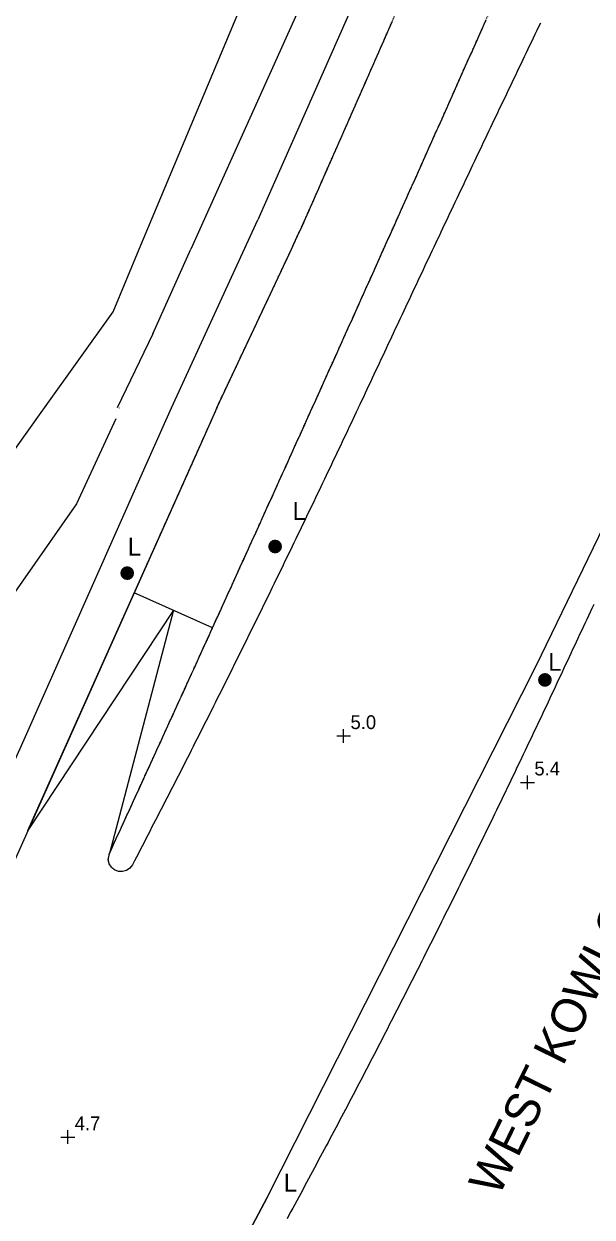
# Model space of a CAD drawing. Header units: millimetres. Extents: x 833924389 to 835767163, y 817400000 to 818811854.
# Drawn here: x 834521114 to 834562358, y 818541320 to 818627840 of the extents above; entities that cross this region are included whole.
import ezdxf

# ---------------------------------------------------------------- set-up
doc = ezdxf.new("R2010")
doc.units = ezdxf.units.MM
doc.header["$LTSCALE"] = 10
doc.header["$MEASUREMENT"] = 0
doc.linetypes.add('DGN Style 2', pattern=[15.39188, 9.235128, -6.156752])
doc.layers.add('01_Base_Plan', color=5, linetype='Continuous', lineweight=5)
doc.styles.add('11nw24c$0$Style-ENGINEERING', font='ENGINEERING.shx')
doc.styles.add('11nw24c$0$Style-WORKING', font='WORKING.shx')

# ---------------------------------------------------------------- blocks, each defined once
blk = doc.blocks.new('11nw24c$0$SPOTHT')
at = {"layer": '01_Base_Plan', "linetype": 'Continuous'}
for p, q in [((-0.5, 0), (0.5, 0)), ((0, -0.5), (0, 0.5))]:
    blk.add_line(p, q, dxfattribs=at)
blk = doc.blocks.new('11nw24c$0$UTILP')
at = {"layer": '01_Base_Plan', "linetype": 'Continuous', "lineweight": 13}
h = blk.add_hatch(color=256, dxfattribs=at)
edge = h.paths.add_edge_path()
edge.add_arc((0, 0), 0.5, 0, 360)

msp = doc.modelspace()

# ---------------------------------------------------------------- linework, layer by layer
at = {"layer": '01_Base_Plan', "linetype": 'Continuous'}
for p, q in [((834528055, 818599979), (834528064, 818600000)), ((834534809, 818584048), (834529117, 818586597)), ((834531963, 818585323), (834521387, 818569334)), ((834531963, 818585323), (834527321, 818567679))]:
    msp.add_line(p, q, dxfattribs=at)
at = {"layer": '01_Base_Plan', "linetype": 'Continuous', "flags": 128}
for points in [[(834586139, 818759182), (834585891, 818758403), (834583750, 818751795), (834581578, 818745198), (834579374, 818738611), (834577129, 818732037), (834575771, 818725230), (834574537, 818718389), (834573003, 818711615), (834571328, 818704874), (834569515, 818698169), (834567564, 818691502), (834548928, 818646350), (834533241, 818611500)], [(834529490, 818611500), (834566038, 818698620), (834566252, 818742109), (834578148, 818742145)], [(834583601, 818726483), (834583599, 818726309), (834583585, 818726010), (834583560, 818725711), (834583524, 818725413), (834583429, 818724869), (834576935, 818705750), (834566162, 818677024), (834538092, 818613631)], [(834558599, 818627892), (834558469, 818627622), (834558339, 818627351), (834558210, 818627081), (834558210, 818627081), (834558080, 818626810), (834557950, 818626539), (834557821, 818626269), (834557691, 818625998), (834557561, 818625728), (834557432, 818625457), (834557302, 818625187), (834557173, 818624916), (834557043, 818624645), (834556914, 818624375), (834556784, 818624104), (834556655, 818623833), (834556526, 818623563), (834556396, 818623292), (834556267, 818623021), (834556138, 818622751), (834556009, 818622480), (834555879, 818622209), (834555750, 818621939), (834555621, 818621668), (834555492, 818621397), (834555363, 818621126), (834555234, 818620855), (834555104, 818620585), (834554975, 818620314), (834554846, 818620043), (834554717, 818619772), (834554588, 818619501), (834554459, 818619230), (834554331, 818618959), (834554202, 818618688), (834554073, 818618418), (834553944, 818618147), (834553815, 818617876), (834553686, 818617605), (834553558, 818617334), (834553429, 818617063), (834553300, 818616792), (834553172, 818616521), (834553043, 818616250), (834552914, 818615979), (834552786, 818615708), (834552657, 818615437), (834552529, 818615166), (834552400, 818614894), (834552272, 818614623), (834552143, 818614352), (834552015, 818614081), (834551887, 818613810), (834551758, 818613539), (834551630, 818613268), (834551502, 818612996), (834551373, 818612725), (834551245, 818612454), (834551117, 818612183), (834550989, 818611912), (834550860, 818611640), (834550794, 818611500)], [(834531841, 818600000), (834538092, 818613631)], [(834522618, 818600000), (834527586, 818606962), (834529490, 818611500)], [(834530480, 818605366), (834533241, 818611500)], [(834550794, 818611500), (834550732, 818611369), (834550604, 818611098), (834550476, 818610827), (834550348, 818610555), (834550220, 818610284), (834550092, 818610013), (834549964, 818609741), (834549836, 818609470), (834549708, 818609199), (834549580, 818608927), (834549452, 818608656), (834549325, 818608384), (834549197, 818608113), (834549069, 818607842), (834548941, 818607570), (834548813, 818607299), (834548686, 818607027), (834548558, 818606756), (834548430, 818606484), (834548303, 818606213), (834548175, 818605941), (834548048, 818605670), (834547920, 818605398), (834547793, 818605127), (834547665, 818604855), (834547538, 818604584), (834547410, 818604312), (834547283, 818604040), (834547156, 818603769), (834547028, 818603497), (834546901, 818603225), (834546774, 818602954), (834546646, 818602682), (834546519, 818602411), (834546391, 818602139), (834546264, 818601867), (834546136, 818601596), (834546009, 818601324), (834545881, 818601053), (834545753, 818600782), (834545625, 818600510), (834545497, 818600239), (834545385, 818600000)], [(834530480, 818605366), (834527889, 818600000)], [(834500000, 818568427), (834519709, 818595914), (834521118, 818597898), (834522618, 818600000)], [(834500000, 818568427), (834519709, 818595914), (834521118, 818597898), (834522618, 818600000)], [(834500000, 818530671), (834502515, 818535400), (834505799, 818541893), (834520941, 818575506), (834529636, 818595059), (834531841, 818600000)], [(834535117, 818600000), (834534046, 818597604), (834509278, 818542294), (834507262, 818538137), (834505173, 818534016), (834503012, 818529932), (834500000, 818524510)], [(834500000, 818469788), (834538770, 818542740), (834550000, 818564906), (834558299, 818581288), (834567375, 818600000)], [(834518446, 818570014), (834520941, 818575506), (834529636, 818595059), (834531841, 818600000)], [(834535156, 818578915), (834535021, 818578647), (834534887, 818578379), (834534752, 818578111), (834534617, 818577842), (834534482, 818577575), (834534347, 818577307), (834534212, 818577039), (834534077, 818576771), (834533941, 818576503), (834533806, 818576236), (834533671, 818575968), (834533535, 818575700), (834533399, 818575433), (834533264, 818575165), (834533128, 818574898), (834532992, 818574630), (834532856, 818574363), (834532719, 818574096), (834532583, 818573828), (834532447, 818573561), (834532310, 818573294), (834532174, 818573027), (834532037, 818572760), (834531900, 818572493), (834531764, 818572226), (834531627, 818571959), (834531490, 818571692), (834531353, 818571425), (834531215, 818571158), (834531078, 818570892), (834530941, 818570625), (834530803, 818570358), (834530666, 818570092), (834530528, 818569825), (834530390, 818569559), (834530252, 818569292), (834530114, 818569026), (834529976, 818568760), (834529838, 818568493), (834529700, 818568227), (834529561, 818567961), (834529423, 818567695), (834529284, 818567429), (834529146, 818567163), (834528991, 818566867), (834528811, 818566629), (834528565, 818566460), (834528278, 818566378), (834527979, 818566391), (834527701, 818566498), (834527470, 818566688), (834527312, 818566942), (834527243, 818567232), (834527321, 818567679), (834527446, 818567952), (834527571, 818568224), (834527696, 818568497), (834527822, 818568770), (834527947, 818569042), (834528072, 818569315), (834528197, 818569588), (834528322, 818569860), (834528447, 818570133), (834528573, 818570406), (834528698, 818570678), (834528823, 818570951), (834528948, 818571224), (834529073, 818571496), (834529198, 818571769), (834529323, 818572042), (834529448, 818572315), (834529573, 818572587), (834529698, 818572860), (834529823, 818573133), (834529948, 818573405), (834530073, 818573678), (834530198, 818573951), (834530322, 818574224), (834530447, 818574496), (834530572, 818574769), (834530697, 818575042), (834530822, 818575315), (834530947, 818575588), (834531072, 818575860), (834531196, 818576133), (834531321, 818576406), (834531446, 818576679), (834531571, 818576952), (834531695, 818577225), (834531820, 818577497), (834531945, 818577770), (834532070, 818578043), (834532194, 818578316), (834532319, 818578589), (834532443, 818578862), (834532568, 818579135), (834532693, 818579408), (834532817, 818579680), (834532942, 818579953), (834533067, 818580226), (834533191, 818580499), (834533316, 818580772), (834533440, 818581045), (834533565, 818581318), (834533689, 818581591), (834533814, 818581864), (834533938, 818582137), (834534063, 818582410), (834534187, 818582683), (834534311, 818582956), (834534436, 818583229), (834534560, 818583502), (834534685, 818583775), (834534809, 818584048), (834534933, 818584321), (834535058, 818584594), (834535182, 818584867), (834535306, 818585140), (834535431, 818585413), (834535555, 818585686), (834535679, 818585959), (834535804, 818586232), (834535928, 818586505), (834536052, 818586778), (834536176, 818587051), (834536300, 818587324), (834536425, 818587597), (834536549, 818587870), (834536673, 818588144), (834536797, 818588417), (834536921, 818588690), (834537045, 818588963), (834537169, 818589236), (834537293, 818589509), (834537417, 818589782), (834537542, 818590055), (834537666, 818590329), (834537790, 818590602), (834537914, 818590875), (834538038, 818591148), (834538162, 818591421), (834538285, 818591694), (834538409, 818591968), (834538533, 818592241), (834538657, 818592514), (834538781, 818592787), (834538905, 818593061), (834539029, 818593334), (834539153, 818593607), (834539277, 818593880), (834539400, 818594154), (834539524, 818594427), (834539648, 818594700), (834539772, 818594973), (834539896, 818595247), (834540019, 818595520), (834540143, 818595793), (834540267, 818596067), (834540391, 818596340), (834540514, 818596613), (834540638, 818596886), (834540762, 818597160), (834540885, 818597433), (834541009, 818597706), (834541132, 818597980), (834541256, 818598253), (834541380, 818598527), (834541503, 818598800), (834541627, 818599073), (834541750, 818599347), (834541874, 818599620), (834541997, 818599893), (834542046, 818600000)], [(834528055, 818599979), (834528064, 818600000)], [(834545385, 818600000), (834545369, 818599967), (834545241, 818599696), (834545113, 818599425), (834544985, 818599154), (834544857, 818598882), (834544728, 818598611), (834544600, 818598340), (834544472, 818598069), (834544343, 818597798), (834544214, 818597527), (834544086, 818597256), (834543957, 818596985), (834543828, 818596714), (834543699, 818596443), (834543571, 818596172), (834543442, 818595901), (834543313, 818595630), (834543183, 818595360), (834543054, 818595089), (834542925, 818594818), (834542796, 818594547), (834542666, 818594277), (834542537, 818594006), (834542408, 818593735), (834542278, 818593465), (834542148, 818593194), (834542019, 818592924), (834541889, 818592653), (834541759, 818592383), (834541629, 818592112), (834541499, 818591842), (834541369, 818591572), (834541239, 818591301), (834541109, 818591031), (834540979, 818590761), (834540849, 818590491), (834540718, 818590220), (834540588, 818589950), (834540457, 818589680), (834540327, 818589410), (834540196, 818589140), (834540065, 818588870), (834539934, 818588600), (834539803, 818588330), (834539672, 818588060), (834539541, 818587791), (834539409, 818587521), (834539278, 818587251), (834539146, 818586982), (834539015, 818586712), (834538883, 818586443), (834538751, 818586173), (834538619, 818585904), (834538487, 818585634), (834538355, 818585365), (834538223, 818585096), (834538091, 818584826), (834537958, 818584557), (834537826, 818584288), (834537693, 818584019), (834537560, 818583750), (834537428, 818583481), (834537295, 818583212), (834537162, 818582943), (834537029, 818582674), (834536896, 818582405), (834536762, 818582136), (834536629, 818581868), (834536496, 818581599), (834536362, 818581330), (834536228, 818581062), (834536095, 818580793), (834535961, 818580525), (834535827, 818580256), (834535693, 818579988), (834535559, 818579720), (834535424, 818579451), (834535290, 818579183), (834535156, 818578915)], [(834545385, 818600000), (834545369, 818599967), (834545241, 818599696), (834545113, 818599425), (834544985, 818599154), (834544857, 818598883), (834544728, 818598611), (834544600, 818598340), (834544472, 818598069), (834544343, 818597798), (834544215, 818597527), (834544086, 818597256), (834543957, 818596985), (834543828, 818596714), (834543700, 818596443), (834543571, 818596172), (834543442, 818595901), (834543313, 818595630), (834543184, 818595360), (834543054, 818595089), (834542925, 818594818), (834542796, 818594547), (834542666, 818594277), (834542537, 818594006), (834542408, 818593736), (834542278, 818593465), (834542148, 818593194), (834542019, 818592924), (834541889, 818592653), (834541759, 818592383), (834541629, 818592112), (834541499, 818591842), (834541369, 818591572), (834541239, 818591301), (834541109, 818591031), (834540979, 818590761), (834540849, 818590490), (834540718, 818590220), (834540588, 818589950), (834540457, 818589680), (834540327, 818589410), (834540196, 818589140), (834540065, 818588870), (834539934, 818588600), (834539803, 818588330), (834539672, 818588060), (834539541, 818587791), (834539409, 818587521), (834539278, 818587251), (834539146, 818586982), (834539015, 818586712), (834538883, 818586443), (834538751, 818586173), (834538619, 818585904), (834538487, 818585634), (834538355, 818585365), (834538223, 818585096), (834538091, 818584826), (834537958, 818584557), (834537826, 818584288), (834537693, 818584019), (834537561, 818583750), (834537428, 818583481), (834537295, 818583212), (834537162, 818582943), (834537029, 818582674), (834536896, 818582405), (834536762, 818582136), (834536629, 818581868), (834536496, 818581599), (834536362, 818581330), (834536228, 818581062), (834536095, 818580793), (834535961, 818580525), (834535827, 818580256)], [(834550000, 818564906), (834558299, 818581288), (834567375, 818600000)], [(834527785, 818599208), (834524927, 818593047), (834500000, 818557397)], [(834527785, 818599207), (834524927, 818593047), (834500000, 818557397)], [(834529117, 818586597), (834521387, 818569334)], [(834562470, 818585730), (834562343, 818585458), (834562215, 818585187), (834562088, 818584915), (834561960, 818584644), (834561833, 818584372), (834561706, 818584101), (834561578, 818583829), (834561451, 818583557), (834561323, 818583286), (834561196, 818583014), (834561069, 818582742), (834560942, 818582471), (834560814, 818582199), (834560687, 818581927), (834560560, 818581656), (834560433, 818581384), (834560306, 818581112), (834560179, 818580840), (834560052, 818580569), (834559925, 818580297), (834559798, 818580025), (834559670, 818579753), (834559543, 818579482), (834559416, 818579210), (834559288, 818578939), (834559160, 818578667), (834559033, 818578396), (834558905, 818578124), (834558777, 818577853), (834558649, 818577582), (834558520, 818577311), (834558392, 818577039), (834558264, 818576768), (834558135, 818576497), (834558006, 818576226), (834557878, 818575955), (834557749, 818575684), (834557620, 818575413), (834557491, 818575143), (834557362, 818574872), (834557232, 818574601), (834557103, 818574331), (834556973, 818574060), (834556844, 818573789), (834556714, 818573519), (834556584, 818573248), (834556454, 818572978), (834556454, 818572978), (834556324, 818572708), (834556194, 818572437), (834556063, 818572167), (834555933, 818571897), (834555803, 818571627), (834555672, 818571357), (834555541, 818571087), (834555410, 818570817), (834555279, 818570547)], [(834562470, 818585730), (834562343, 818585459), (834562215, 818585187), (834562088, 818584915), (834561960, 818584644), (834561833, 818584372), (834561706, 818584101), (834561578, 818583829), (834561451, 818583557), (834561324, 818583286), (834561196, 818583014), (834561069, 818582742), (834560942, 818582471), (834560815, 818582199), (834560687, 818581927), (834560560, 818581656), (834560433, 818581384), (834560306, 818581112), (834560179, 818580840), (834560052, 818580569), (834559925, 818580297), (834559798, 818580025), (834559670, 818579753), (834559543, 818579482), (834559416, 818579210), (834559288, 818578939), (834559160, 818578667), (834559033, 818578396), (834558905, 818578124), (834558777, 818577853), (834558649, 818577582), (834558520, 818577311), (834558392, 818577039), (834558264, 818576768), (834558135, 818576497), (834558007, 818576226), (834557878, 818575955), (834557749, 818575684), (834557620, 818575413), (834557491, 818575143), (834557362, 818574872), (834557232, 818574601), (834557103, 818574330), (834556973, 818574060), (834556844, 818573789), (834556714, 818573519), (834556584, 818573249), (834556454, 818572978), (834556324, 818572708), (834556194, 818572438), (834556064, 818572167), (834555933, 818571897)], [(834527701, 818566498), (834527470, 818566688), (834527312, 818566942), (834527243, 818567232), (834527321, 818567679), (834527446, 818567952), (834527571, 818568224), (834527696, 818568497), (834527822, 818568770), (834527947, 818569042), (834528072, 818569315), (834528197, 818569588), (834528322, 818569860), (834528447, 818570133), (834528572, 818570406), (834528698, 818570678), (834528823, 818570951), (834528948, 818571224), (834529073, 818571496), (834529198, 818571769), (834529323, 818572042), (834529448, 818572314), (834529573, 818572587), (834529698, 818572860), (834529823, 818573133), (834529948, 818573405), (834530073, 818573678), (834530197, 818573951), (834530322, 818574224), (834530447, 818574496), (834530572, 818574769), (834530697, 818575042), (834530822, 818575315), (834530947, 818575588), (834531071, 818575860), (834531196, 818576133), (834531321, 818576406), (834531446, 818576679), (834531571, 818576952), (834531695, 818577225), (834531820, 818577497), (834531945, 818577770), (834532069, 818578043), (834532194, 818578316), (834532319, 818578589), (834532443, 818578862), (834532568, 818579135), (834532693, 818579407), (834532817, 818579680), (834532942, 818579953), (834533066, 818580226), (834533191, 818580499), (834533316, 818580772), (834533440, 818581045), (834533565, 818581318), (834533689, 818581591), (834533814, 818581864), (834533938, 818582137), (834534063, 818582410), (834534187, 818582683), (834534311, 818582956), (834534436, 818583229), (834534560, 818583502), (834534685, 818583775), (834534809, 818584048), (834534809, 818584048)], [(834535827, 818580256), (834535693, 818579988), (834535559, 818579720), (834535424, 818579451), (834535290, 818579183), (834535156, 818578915)], [(834535156, 818578915), (834535021, 818578647), (834534886, 818578379), (834534752, 818578111), (834534617, 818577843), (834534482, 818577575), (834534347, 818577307), (834534212, 818577039), (834534077, 818576771), (834533941, 818576503), (834533806, 818576236), (834533671, 818575968), (834533535, 818575700), (834533399, 818575433), (834533263, 818575165), (834533128, 818574898), (834532992, 818574630), (834532856, 818574363), (834532719, 818574096), (834532583, 818573828), (834532447, 818573561), (834532310, 818573294), (834532174, 818573027), (834532037, 818572760), (834531900, 818572493), (834531764, 818572226), (834531627, 818571959), (834531490, 818571692), (834531353, 818571425), (834531215, 818571158), (834531078, 818570892), (834530941, 818570625), (834530803, 818570358), (834530665, 818570092), (834530528, 818569825), (834530390, 818569559), (834530252, 818569292), (834530114, 818569026), (834529976, 818568760), (834529838, 818568493), (834529700, 818568227), (834529561, 818567961), (834529423, 818567695), (834529284, 818567429), (834529146, 818567163), (834528991, 818566867), (834528811, 818566629), (834528565, 818566460), (834528278, 818566378), (834527979, 818566391), (834527701, 818566498)], [(834555933, 818571897), (834555803, 818571627), (834555672, 818571357), (834555541, 818571087), (834555410, 818570817), (834555279, 818570547), (834555148, 818570277), (834555017, 818570007), (834554886, 818569738), (834554755, 818569468), (834554623, 818569198), (834554491, 818568929), (834554360, 818568659), (834554228, 818568390), (834554096, 818568120), (834553964, 818567851), (834553832, 818567581), (834553700, 818567312), (834553567, 818567043), (834553435, 818566774), (834553302, 818566505), (834553169, 818566236), (834553037, 818565967), (834552904, 818565698), (834552771, 818565429), (834552637, 818565160), (834552504, 818564891), (834552371, 818564623), (834552237, 818564354), (834552104, 818564085), (834551970, 818563817), (834551836, 818563548), (834551702, 818563280), (834551568, 818563011), (834551434, 818562743), (834551300, 818562475), (834551166, 818562206), (834551031, 818561938), (834550897, 818561670), (834550762, 818561402), (834550627, 818561134), (834550493, 818560866), (834550358, 818560598), (834550222, 818560330), (834550087, 818560062), (834550000, 818559890), (834549952, 818559795), (834549817, 818559527), (834549681, 818559259), (834549545, 818558992), (834549410, 818558724), (834549274, 818558457), (834549138, 818558189), (834549002, 818557922), (834548866, 818557655), (834548729, 818557387), (834548593, 818557120), (834548456, 818556853), (834548320, 818556586), (834548183, 818556319), (834548046, 818556052), (834547909, 818555785), (834547772, 818555518), (834547635, 818555251), (834547498, 818554984), (834547361, 818554718), (834547223, 818554451), (834547086, 818554184), (834546948, 818553918), (834546810, 818553651), (834546672, 818553385), (834546534, 818553119), (834546396, 818552852), (834546258, 818552586), (834546120, 818552320), (834545981, 818552054), (834545843, 818551788), (834545704, 818551522), (834545565, 818551256), (834545426, 818550990), (834545287, 818550724), (834545148, 818550458), (834545009, 818550192), (834544870, 818549927), (834544730, 818549661), (834544591, 818549395), (834544451, 818549130), (834544311, 818548864), (834544172, 818548599), (834544032, 818548334), (834543892, 818548068), (834543751, 818547803), (834543611, 818547538), (834543471, 818547273), (834543330, 818547008), (834543190, 818546743), (834543049, 818546478), (834542908, 818546213), (834542767, 818545948), (834542626, 818545683), (834542485, 818545418), (834542344, 818545154), (834542203, 818544889), (834542061, 818544625), (834541920, 818544360), (834541778, 818544096), (834541636, 818543831), (834541494, 818543567), (834541352, 818543303), (834541210, 818543038), (834541068, 818542774), (834540926, 818542510), (834540783, 818542246), (834540641, 818541982), (834540498, 818541718), (834540355, 818541454), (834540213, 818541190)], [(834555279, 818570547), (834555148, 818570277), (834555017, 818570007), (834554886, 818569738), (834554755, 818569468), (834554623, 818569198), (834554491, 818568929), (834554360, 818568659), (834554228, 818568390), (834554096, 818568120), (834553964, 818567851), (834553832, 818567581), (834553699, 818567312), (834553567, 818567043), (834553435, 818566774), (834553302, 818566505), (834553169, 818566236), (834553037, 818565967), (834552904, 818565698), (834552771, 818565429), (834552637, 818565160), (834552504, 818564891), (834552371, 818564622), (834552237, 818564354), (834552104, 818564085), (834551970, 818563817), (834551836, 818563548), (834551702, 818563280), (834551568, 818563011), (834551434, 818562743), (834551300, 818562475), (834551166, 818562206), (834551031, 818561938), (834550897, 818561670), (834550762, 818561402), (834550627, 818561134), (834550493, 818560866), (834550358, 818560598), (834550222, 818560330), (834550087, 818560062), (834550000, 818559890)], [(834538770, 818542740), (834550000, 818564906)], [(834550000, 818559890), (834549952, 818559795), (834549817, 818559527), (834549681, 818559259), (834549545, 818558992), (834549410, 818558724), (834549274, 818558457), (834549138, 818558189), (834549002, 818557922), (834548866, 818557654), (834548729, 818557387), (834548593, 818557120), (834548456, 818556853), (834548320, 818556586), (834548183, 818556319), (834548046, 818556052), (834547909, 818555785), (834547772, 818555518), (834547635, 818555251), (834547498, 818554984), (834547361, 818554718), (834547223, 818554451), (834547086, 818554184), (834546948, 818553918), (834546810, 818553651), (834546672, 818553385), (834546534, 818553119), (834546396, 818552852), (834546258, 818552586), (834546119, 818552320), (834545981, 818552054), (834545842, 818551788), (834545704, 818551522), (834545565, 818551256), (834545426, 818550990), (834545287, 818550724), (834545148, 818550458), (834545009, 818550192), (834544870, 818549927), (834544730, 818549661), (834544591, 818549395), (834544451, 818549130), (834544311, 818548864), (834544172, 818548599), (834544032, 818548334), (834543892, 818548068), (834543751, 818547803), (834543611, 818547538), (834543471, 818547273), (834543330, 818547008), (834543190, 818546743), (834543049, 818546478), (834542908, 818546213), (834542767, 818545948), (834542626, 818545683), (834542485, 818545418), (834542344, 818545154), (834542203, 818544889), (834542061, 818544624), (834541920, 818544360), (834541778, 818544096), (834541636, 818543831), (834541494, 818543567), (834541352, 818543303), (834541210, 818543038), (834541068, 818542774), (834540926, 818542510), (834540783, 818542246), (834540641, 818541982), (834540498, 818541718), (834540355, 818541454), (834540213, 818541190)], [(834538770, 818542740), (834500000, 818469788)]]:
    msp.add_lwpolyline(points, dxfattribs=at)
at = {"layer": '01_Base_Plan', "linetype": 'DGN Style 2', "flags": 128}
for points in [[(834535117, 818600000), (834540541, 818611500), (834541034, 818612598), (834541181, 818612897), (834541303, 818613171), (834541424, 818613446), (834541546, 818613720), (834541668, 818613994), (834541789, 818614268), (834541911, 818614543), (834542032, 818614817), (834542154, 818615091), (834542275, 818615365), (834542397, 818615640), (834542518, 818615914), (834542639, 818616188), (834542761, 818616463), (834542882, 818616737), (834543004, 818617012), (834543125, 818617286), (834543246, 818617560), (834543367, 818617835), (834543489, 818618109), (834543610, 818618383), (834543731, 818618658), (834543852, 818618932), (834543974, 818619207), (834544095, 818619481), (834544216, 818619756), (834544337, 818620030), (834544458, 818620305), (834544579, 818620579), (834544700, 818620854), (834544821, 818621128), (834544942, 818621403), (834545063, 818621677), (834545184, 818621952), (834545305, 818622226), (834545426, 818622501), (834545547, 818622775), (834545668, 818623050), (834545789, 818623325), (834545909, 818623599), (834546030, 818623874), (834546151, 818624148), (834546272, 818624423), (834546392, 818624698), (834546513, 818624972), (834546634, 818625247), (834546755, 818625522), (834546875, 818625796), (834546996, 818626071), (834547116, 818626346), (834547237, 818626620), (834547358, 818626895), (834547478, 818627170), (834547599, 818627444), (834547719, 818627719), (834547840, 818627994), (834547960, 818628269), (834548081, 818628543), (834548201, 818628818), (834548321, 818629093), (834548442, 818629368), (834548562, 818629643), (834548682, 818629917), (834548803, 818630192), (834548923, 818630467), (834549043, 818630742), (834549164, 818631017), (834549284, 818631292), (834549404, 818631566), (834549524, 818631841), (834549644, 818632116), (834549764, 818632391), (834549885, 818632666), (834550005, 818632941), (834550125, 818633216), (834550245, 818633491), (834550365, 818633766), (834550485, 818634041), (834550605, 818634316), (834550725, 818634591), (834550845, 818634866), (834550965, 818635141), (834551084, 818635416), (834551204, 818635691), (834551324, 818635966), (834551444, 818636241), (834551564, 818636516), (834551684, 818636791), (834551803, 818637066), (834551923, 818637341), (834552043, 818637616), (834552163, 818637891), (834552282, 818638166), (834552402, 818638441), (834552522, 818638716), (834552641, 818638991), (834552761, 818639266), (834552880, 818639542), (834553000, 818639817), (834553119, 818640092), (834553239, 818640367), (834553358, 818640642), (834553478, 818640917), (834553597, 818641193), (834553717, 818641468), (834553836, 818641743), (834553956, 818642018), (834554075, 818642294), (834554194, 818642569), (834554314, 818642844), (834554433, 818643119), (834554552, 818643395), (834554671, 818643670), (834554791, 818643945), (834554910, 818644220), (834555029, 818644496), (834555148, 818644771), (834555267, 818645046), (834555386, 818645322), (834555506, 818645597), (834555625, 818645872), (834555744, 818646148), (834555863, 818646423), (834555982, 818646699), (834556101, 818646974), (834556220, 818647249), (834556339, 818647525), (834556458, 818647800), (834556576, 818648076), (834556695, 818648351), (834556814, 818648627), (834556933, 818648902), (834557052, 818649177), (834557171, 818649453), (834557289, 818649728), (834557408, 818650004), (834557527, 818650279), (834557646, 818650555), (834557764, 818650830), (834557883, 818651106), (834558002, 818651382), (834558120, 818651657), (834558239, 818651933), (834558357, 818652208), (834558476, 818652484), (834558594, 818652759), (834558713, 818653035), (834558831, 818653311), (834558950, 818653586), (834559068, 818653862), (834559187, 818654137), (834559305, 818654413), (834559424, 818654689), (834559542, 818654964), (834559660, 818655240), (834559779, 818655516), (834559897, 818655791), (834560015, 818656067), (834560133, 818656343), (834560252, 818656619), (834560370, 818656894), (834560488, 818657170), (834560606, 818657446), (834560724, 818657722), (834560843, 818657997), (834560961, 818658273), (834561079, 818658549), (834561197, 818658825), (834561315, 818659101), (834561433, 818659376), (834561551, 818659652), (834561669, 818659928), (834561787, 818660204), (834561905, 818660480), (834562023, 818660756), (834562140, 818661031), (834562258, 818661307), (834562376, 818661583), (834562494, 818661859), (834562612, 818662135), (834562730, 818662411), (834562847, 818662687), (834562965, 818662963), (834563083, 818663239), (834563200, 818663515), (834563318, 818663791), (834563436, 818664067), (834563553, 818664343), (834563671, 818664619), (834563789, 818664895), (834563906, 818665171), (834564024, 818665447), (834564141, 818665723), (834564259, 818665999), (834564376, 818666275), (834564494, 818666551), (834564611, 818666827), (834564728, 818667103), (834564846, 818667379), (834564963, 818667655), (834565080, 818667931), (834565198, 818668207), (834565315, 818668483), (834565432, 818668759), (834565550, 818669036), (834565667, 818669312), (834565784, 818669588), (834565901, 818669864), (834566018, 818670140), (834566136, 818670416), (834566253, 818670693), (834566370, 818670969), (834566487, 818671245), (834566604, 818671521), (834566721, 818671797), (834566838, 818672074), (834566955, 818672350), (834567072, 818672626), (834567189, 818672902), (834567306, 818673179), (834567423, 818673455), (834567540, 818673731), (834567657, 818674008), (834567773, 818674284), (834567890, 818674560), (834568007, 818674837), (834568124, 818675113), (834568241, 818675389), (834568357, 818675666), (834568474, 818675942), (834568590, 818676218), (834568707, 818676495), (834568823, 818676772), (834568939, 818677048), (834569055, 818677325), (834569170, 818677602), (834569286, 818677879), (834569401, 818678156), (834569516, 818678433), (834569631, 818678710), (834569746, 818678987), (834569860, 818679264), (834569975, 818679542), (834570089, 818679819), (834570203, 818680097), (834570317, 818680374), (834570431, 818680652), (834570544, 818680929), (834570658, 818681207), (834570771, 818681485), (834570884, 818681763), (834570997, 818682041), (834571109, 818682319), (834571222, 818682597), (834571334, 818682875), (834571447, 818683153), (834571559, 818683432), (834571670, 818683710), (834571782, 818683988), (834571894, 818684267), (834572005, 818684545), (834572116, 818684824), (834572227, 818685103), (834572338, 818685382), (834572449, 818685660), (834572559, 818685939), (834572669, 818686218), (834572779, 818686497), (834572889, 818686777), (834572999, 818687056), (834573109, 818687335), (834573218, 818687614), (834573327, 818687894), (834573437, 818688173), (834573546, 818688453), (834573654, 818688732), (834573763, 818689012), (834573871, 818689292), (834573980, 818689571), (834574088, 818689851), (834574195, 818690131), (834574303, 818690411), (834574411, 818690691), (834574518, 818690971), (834574625, 818691252), (834574732, 818691532), (834574839, 818691812), (834574946, 818692093), (834575052, 818692373), (834575159, 818692654), (834575265, 818692934), (834575371, 818693215), (834575477, 818693496), (834575582, 818693776), (834575688, 818694057), (834575793, 818694338), (834575898, 818694619), (834576003, 818694900), (834576003, 818694900), (834576108, 818695181), (834576213, 818695462), (834576317, 818695744), (834576421, 818696025), (834576525, 818696306), (834576629, 818696588), (834576733, 818696869), (834576837, 818697151), (834576940, 818697432), (834577043, 818697714), (834577146, 818697996), (834577249, 818698278), (834577352, 818698559), (834577454, 818698841), (834577557, 818699123), (834577659, 818699405), (834577761, 818699688), (834577863, 818699970), (834577964, 818700252), (834578066, 818700534), (834578167, 818700817), (834578268, 818701099), (834578369, 818701382), (834578470, 818701664), (834578571, 818701947), (834578671, 818702230), (834578771, 818702512), (834578872, 818702795), (834578971, 818703078), (834579071, 818703361), (834579171, 818703644), (834579270, 818703927), (834579369, 818704210), (834579468, 818704493), (834579567, 818704776), (834579666, 818705060), (834579765, 818705343), (834579863, 818705627), (834579961, 818705910), (834580059, 818706194), (834580157, 818706477), (834580255, 818706761), (834580352, 818707045), (834580449, 818707328), (834580631, 818707861)], [(834547225, 818611500), (834547295, 818611656), (834547418, 818611929), (834547540, 818612203), (834547663, 818612477), (834547786, 818612750), (834547909, 818613024), (834548032, 818613298), (834548154, 818613571), (834548277, 818613845), (834548400, 818614119), (834548523, 818614393), (834548645, 818614666), (834548768, 818614940), (834548891, 818615214), (834549014, 818615488), (834549136, 818615761), (834549259, 818616035), (834549381, 818616309), (834549504, 818616583), (834549627, 818616857), (834549749, 818617130), (834549872, 818617404), (834549994, 818617678), (834550117, 818617952), (834550239, 818618226), (834550362, 818618500), (834550484, 818618773), (834550607, 818619047), (834550729, 818619321), (834550852, 818619595), (834550974, 818619869), (834551097, 818620143), (834551219, 818620417), (834551342, 818620691), (834551464, 818620965), (834551586, 818621238), (834551709, 818621512), (834551831, 818621786), (834551953, 818622060), (834552076, 818622334), (834552198, 818622608), (834552320, 818622882), (834552442, 818623156), (834552565, 818623430), (834552687, 818623704), (834552809, 818623978), (834552931, 818624252), (834553054, 818624526), (834553176, 818624800), (834553298, 818625074), (834553420, 818625348), (834553542, 818625622), (834553664, 818625896), (834553786, 818626170), (834553909, 818626444), (834554031, 818626718), (834554153, 818626992), (834554275, 818627266), (834554397, 818627540), (834554519, 818627814), (834554641, 818628088), (834554763, 818628362), (834554885, 818628636), (834555007, 818628911), (834555129, 818629185), (834555251, 818629459), (834555372, 818629733), (834555494, 818630007), (834555616, 818630281), (834555738, 818630555), (834555860, 818630829), (834555982, 818631104), (834556104, 818631378), (834556225, 818631652), (834556347, 818631926), (834556469, 818632200), (834556591, 818632474), (834556712, 818632749), (834556834, 818633023), (834556956, 818633297), (834557078, 818633571), (834557199, 818633845), (834557321, 818634120), (834557443, 818634394), (834557564, 818634668), (834557686, 818634942), (834557808, 818635216), (834557929, 818635491), (834558051, 818635765), (834558172, 818636039), (834558294, 818636314), (834558415, 818636588), (834558537, 818636862), (834558658, 818637136), (834558780, 818637411), (834558901, 818637685), (834559023, 818637959), (834559144, 818638234), (834559266, 818638508), (834559387, 818638782), (834559509, 818639057), (834559630, 818639331), (834559751, 818639605), (834559873, 818639880), (834559994, 818640154), (834560115, 818640428), (834560237, 818640703), (834560358, 818640977), (834560479, 818641252), (834560601, 818641526), (834560722, 818641800), (834560843, 818642075), (834560964, 818642349), (834561086, 818642624), (834561207, 818642898), (834561328, 818643172), (834561449, 818643447), (834561570, 818643721), (834561691, 818643996), (834561813, 818644270), (834561934, 818644545), (834562055, 818644819), (834562176, 818645094), (834562297, 818645368), (834562418, 818645643), (834562539, 818645917), (834562660, 818646192), (834562781, 818646466), (834562902, 818646741), (834563023, 818647015), (834563144, 818647290), (834563265, 818647564), (834563386, 818647839), (834563507, 818648113), (834563628, 818648388), (834563749, 818648662), (834563869, 818648937), (834563990, 818649212), (834564111, 818649486), (834564232, 818649761), (834564353, 818650035), (834564474, 818650310), (834564594, 818650585), (834564715, 818650859), (834564836, 818651134), (834564957, 818651408), (834565077, 818651683), (834565198, 818651958), (834565319, 818652232), (834565439, 818652507), (834565560, 818652782), (834565681, 818653056), (834565801, 818653331), (834565922, 818653606), (834566043, 818653880), (834566163, 818654155), (834566284, 818654430), (834566404, 818654705), (834566525, 818654979), (834566645, 818655254), (834566766, 818655529), (834566887, 818655803), (834567007, 818656078), (834567127, 818656353), (834567248, 818656628), (834567368, 818656902), (834567489, 818657177), (834567609, 818657452), (834567730, 818657727), (834567850, 818658002), (834567970, 818658276), (834568091, 818658551), (834568211, 818658826), (834568331, 818659101), (834568452, 818659376), (834568572, 818659650), (834568692, 818659925), (834568813, 818660200), (834568933, 818660475), (834569053, 818660750), (834569173, 818661025), (834569294, 818661299), (834569414, 818661574), (834569534, 818661849), (834569654, 818662124), (834569774, 818662399), (834569894, 818662674), (834570014, 818662949), (834570135, 818663224), (834570255, 818663499), (834570375, 818663773), (834570495, 818664048), (834570615, 818664323), (834570735, 818664598), (834570855, 818664873), (834570975, 818665148), (834571095, 818665423), (834571215, 818665698), (834571335, 818665973), (834571455, 818666248), (834571575, 818666523), (834571695, 818666798), (834571815, 818667073), (834571934, 818667348), (834572054, 818667623), (834572174, 818667898), (834572293, 818668173), (834572413, 818668449), (834572532, 818668724), (834572651, 818668999), (834572769, 818669275), (834572888, 818669551), (834573006, 818669826), (834573125, 818670102), (834573243, 818670378), (834573361, 818670654), (834573478, 818670929), (834573596, 818671205), (834573713, 818671482), (834573831, 818671758), (834573948, 818672034), (834574064, 818672310), (834574181, 818672587), (834574298, 818672863), (834574414, 818673139), (834574530, 818673416), (834574646, 818673693), (834574762, 818673969), (834574878, 818674246), (834574993, 818674523), (834575109, 818674800), (834575224, 818675077), (834575339, 818675354), (834575454, 818675631), (834575569, 818675908), (834575683, 818676186), (834575797, 818676463), (834575912, 818676741), (834576026, 818677018), (834576139, 818677296), (834576253, 818677573), (834576367, 818677851), (834576480, 818678129), (834576593, 818678407), (834576706, 818678684), (834576819, 818678962), (834576931, 818679240), (834577044, 818679519), (834577156, 818679797), (834577268, 818680075), (834577380, 818680353), (834577492, 818680632), (834577604, 818680910), (834577715, 818681189), (834577826, 818681467), (834577937, 818681746), (834578048, 818682025), (834578159, 818682304), (834578270, 818682582), (834578380, 818682861), (834578490, 818683140), (834578600, 818683420), (834578710, 818683699), (834578820, 818683978), (834578930, 818684257), (834579039, 818684537), (834579148, 818684816), (834579257, 818685095), (834579366, 818685375), (834579475, 818685655), (834579583, 818685934), (834579692, 818686214), (834579800, 818686494), (834579908, 818686774), (834580016, 818687054), (834580123, 818687334), (834580231, 818687614), (834580338, 818687894), (834580445, 818688174), (834580552, 818688454), (834580659, 818688735), (834580766, 818689015), (834580872, 818689296), (834580978, 818689576)], [(834542046, 818600000), (834542121, 818600167), (834542244, 818600440), (834542368, 818600714), (834542491, 818600987), (834542615, 818601260), (834542738, 818601534), (834542862, 818601807), (834542985, 818602081), (834543108, 818602354), (834543232, 818602628), (834543355, 818602901), (834543478, 818603175), (834543602, 818603448), (834543725, 818603722), (834543848, 818603995), (834543972, 818604269), (834544095, 818604542), (834544218, 818604816), (834544341, 818605089), (834544465, 818605363), (834544588, 818605636), (834544711, 818605910), (834544834, 818606183), (834544957, 818606457), (834545081, 818606730), (834545204, 818607004), (834545327, 818607277), (834545450, 818607551), (834545573, 818607825), (834545696, 818608098), (834545819, 818608372), (834545942, 818608645), (834546065, 818608919), (834546188, 818609193), (834546311, 818609466), (834546434, 818609740), (834546557, 818610014), (834546680, 818610287), (834546803, 818610561), (834546926, 818610835), (834547049, 818611108), (834547172, 818611382), (834547225, 818611500)], [(834535117, 818600000), (834534046, 818597605), (834521387, 818569334)], [(834527701, 818566498), (834527470, 818566688), (834527312, 818566942), (834527243, 818567232), (834527321, 818567679), (834527446, 818567952), (834527571, 818568224), (834527696, 818568497), (834527822, 818568770), (834527947, 818569042), (834528072, 818569315), (834528197, 818569588), (834528322, 818569860), (834528447, 818570133), (834528572, 818570406), (834528698, 818570678), (834528823, 818570951), (834528948, 818571224), (834529073, 818571496), (834529198, 818571769), (834529323, 818572042), (834529448, 818572314), (834529573, 818572587), (834529698, 818572860), (834529823, 818573133), (834529948, 818573405), (834530073, 818573678), (834530197, 818573951), (834530322, 818574224), (834530447, 818574496), (834530572, 818574769), (834530697, 818575042), (834530822, 818575315), (834530947, 818575588), (834531071, 818575860), (834531196, 818576133), (834531321, 818576406), (834531446, 818576679), (834531571, 818576952), (834531695, 818577225), (834531820, 818577497), (834531945, 818577770), (834532069, 818578043), (834532194, 818578316), (834532319, 818578589), (834532443, 818578862), (834532568, 818579135), (834532693, 818579407), (834532817, 818579680), (834532942, 818579953), (834533066, 818580226), (834533191, 818580499), (834533316, 818580772), (834533440, 818581045), (834533565, 818581318), (834533689, 818581591), (834533814, 818581864), (834533938, 818582137), (834534063, 818582410), (834534187, 818582683), (834534311, 818582956), (834534436, 818583229), (834534560, 818583502), (834534685, 818583775), (834534809, 818584048), (834534933, 818584321), (834535058, 818584594), (834535182, 818584867), (834535306, 818585140), (834535431, 818585413), (834535555, 818585686), (834535679, 818585959), (834535803, 818586232), (834535928, 818586505), (834536052, 818586778), (834536176, 818587051), (834536300, 818587324), (834536424, 818587597), (834536549, 818587870), (834536673, 818588144), (834536797, 818588417), (834536921, 818588690), (834537045, 818588963), (834537169, 818589236), (834537293, 818589509), (834537417, 818589782), (834537541, 818590055), (834537665, 818590329), (834537790, 818590602), (834537914, 818590875), (834538037, 818591148), (834538161, 818591421), (834538285, 818591695), (834538409, 818591968), (834538533, 818592241), (834538657, 818592514), (834538781, 818592787), (834538905, 818593061), (834539029, 818593334), (834539153, 818593607), (834539277, 818593880), (834539400, 818594154), (834539524, 818594427), (834539648, 818594700), (834539772, 818594973), (834539896, 818595247), (834540019, 818595520), (834540143, 818595793), (834540267, 818596066), (834540390, 818596340), (834540514, 818596613), (834540638, 818596886), (834540762, 818597160), (834540885, 818597433), (834541009, 818597706), (834541132, 818597980), (834541256, 818598253), (834541380, 818598526), (834541503, 818598800), (834541627, 818599073), (834541750, 818599347), (834541874, 818599620), (834541997, 818599893), (834542046, 818600000)]]:
    msp.add_lwpolyline(points, dxfattribs=at)
at = {"layer": '01_Base_Plan', "flags": 128}
for points in [[(834535117, 818600000), (834540541, 818611500), (834541034, 818612598), (834541181, 818612897), (834541303, 818613171), (834541424, 818613446), (834541546, 818613720), (834541668, 818613994), (834541789, 818614268), (834541911, 818614543), (834542032, 818614817), (834542154, 818615091), (834542275, 818615365), (834542397, 818615640), (834542518, 818615914), (834542639, 818616188), (834542761, 818616463), (834542882, 818616737), (834543004, 818617012), (834543125, 818617286), (834543246, 818617560), (834543367, 818617835), (834543489, 818618109), (834543610, 818618383), (834543731, 818618658), (834543852, 818618932), (834543974, 818619207), (834544095, 818619481), (834544216, 818619756), (834544337, 818620030), (834544458, 818620305), (834544579, 818620579), (834544700, 818620854), (834544821, 818621128), (834544942, 818621403), (834545063, 818621677), (834545184, 818621952), (834545305, 818622226), (834545426, 818622501), (834545547, 818622775), (834545668, 818623050), (834545789, 818623325), (834545909, 818623599), (834546030, 818623874), (834546151, 818624148), (834546272, 818624423), (834546392, 818624698), (834546513, 818624972), (834546634, 818625247), (834546755, 818625522), (834546875, 818625796), (834546996, 818626071), (834547116, 818626346), (834547237, 818626620), (834547358, 818626895), (834547478, 818627170), (834547599, 818627444), (834547719, 818627719), (834547840, 818627994)], [(834547225, 818611500), (834547295, 818611656), (834547418, 818611929), (834547540, 818612203), (834547663, 818612477), (834547786, 818612750), (834547909, 818613024), (834548032, 818613298), (834548154, 818613571), (834548277, 818613845), (834548400, 818614119), (834548523, 818614393), (834548645, 818614666), (834548768, 818614940), (834548891, 818615214), (834549014, 818615488), (834549136, 818615761), (834549259, 818616035), (834549381, 818616309), (834549504, 818616583), (834549627, 818616857), (834549749, 818617130), (834549872, 818617404), (834549994, 818617678), (834550117, 818617952), (834550239, 818618226), (834550362, 818618500), (834550484, 818618773), (834550607, 818619047), (834550729, 818619321), (834550852, 818619595), (834550974, 818619869), (834551097, 818620143), (834551219, 818620417), (834551342, 818620691), (834551464, 818620965), (834551586, 818621238), (834551709, 818621512), (834551831, 818621786), (834551953, 818622060), (834552076, 818622334), (834552198, 818622608), (834552320, 818622882), (834552442, 818623156), (834552565, 818623430), (834552687, 818623704), (834552809, 818623978), (834552931, 818624252), (834553054, 818624526), (834553176, 818624800), (834553298, 818625074), (834553420, 818625348), (834553542, 818625622), (834553664, 818625896), (834553786, 818626170), (834553909, 818626444), (834554031, 818626718), (834554153, 818626992), (834554275, 818627266), (834554397, 818627540), (834554519, 818627814), (834554641, 818628088)], [(834542046, 818600000), (834542121, 818600167), (834542244, 818600440), (834542368, 818600714), (834542491, 818600987), (834542615, 818601260), (834542738, 818601534), (834542862, 818601807), (834542985, 818602081), (834543108, 818602354), (834543232, 818602628), (834543355, 818602901), (834543478, 818603175), (834543602, 818603448), (834543725, 818603722), (834543848, 818603995), (834543972, 818604269), (834544095, 818604542), (834544218, 818604816), (834544341, 818605089), (834544465, 818605363), (834544588, 818605636), (834544711, 818605910), (834544834, 818606183), (834544957, 818606457), (834545081, 818606730), (834545204, 818607004), (834545327, 818607277), (834545450, 818607551), (834545573, 818607825), (834545696, 818608098), (834545819, 818608372), (834545942, 818608645), (834546065, 818608919), (834546188, 818609193), (834546311, 818609466), (834546434, 818609740), (834546557, 818610014), (834546680, 818610287), (834546803, 818610561), (834546926, 818610835), (834547049, 818611108), (834547172, 818611382), (834547225, 818611500)], [(834535117, 818600000), (834534046, 818597605), (834521387, 818569334)], [(834527701, 818566498), (834527470, 818566688), (834527312, 818566942), (834527243, 818567232), (834527321, 818567679), (834527446, 818567952), (834527571, 818568224), (834527696, 818568497), (834527822, 818568770), (834527947, 818569042), (834528072, 818569315), (834528197, 818569588), (834528322, 818569860), (834528447, 818570133), (834528572, 818570406), (834528698, 818570678), (834528823, 818570951), (834528948, 818571224), (834529073, 818571496), (834529198, 818571769), (834529323, 818572042), (834529448, 818572314), (834529573, 818572587), (834529698, 818572860), (834529823, 818573133), (834529948, 818573405), (834530073, 818573678), (834530197, 818573951), (834530322, 818574224), (834530447, 818574496), (834530572, 818574769), (834530697, 818575042), (834530822, 818575315), (834530947, 818575588), (834531071, 818575860), (834531196, 818576133), (834531321, 818576406), (834531446, 818576679), (834531571, 818576952), (834531695, 818577225), (834531820, 818577497), (834531945, 818577770), (834532069, 818578043), (834532194, 818578316), (834532319, 818578589), (834532443, 818578862), (834532568, 818579135), (834532693, 818579407), (834532817, 818579680), (834532942, 818579953), (834533066, 818580226), (834533191, 818580499), (834533316, 818580772), (834533440, 818581045), (834533565, 818581318), (834533689, 818581591), (834533814, 818581864), (834533938, 818582137), (834534063, 818582410), (834534187, 818582683), (834534311, 818582956), (834534436, 818583229), (834534560, 818583502), (834534685, 818583775), (834534809, 818584048), (834534933, 818584321), (834535058, 818584594), (834535182, 818584867), (834535306, 818585140), (834535431, 818585413), (834535555, 818585686), (834535679, 818585959), (834535803, 818586232), (834535928, 818586505), (834536052, 818586778), (834536176, 818587051), (834536300, 818587324), (834536424, 818587597), (834536549, 818587870), (834536673, 818588144), (834536797, 818588417), (834536921, 818588690), (834537045, 818588963), (834537169, 818589236), (834537293, 818589509), (834537417, 818589782), (834537541, 818590055), (834537665, 818590329), (834537790, 818590602), (834537914, 818590875), (834538037, 818591148), (834538161, 818591421), (834538285, 818591695), (834538409, 818591968), (834538533, 818592241), (834538657, 818592514), (834538781, 818592787), (834538905, 818593061), (834539029, 818593334), (834539153, 818593607), (834539277, 818593880), (834539400, 818594154), (834539524, 818594427), (834539648, 818594700), (834539772, 818594973), (834539896, 818595247), (834540019, 818595520), (834540143, 818595793), (834540267, 818596066), (834540390, 818596340), (834540514, 818596613), (834540638, 818596886), (834540762, 818597160), (834540885, 818597433), (834541009, 818597706), (834541132, 818597980), (834541256, 818598253), (834541380, 818598526), (834541503, 818598800), (834541627, 818599073), (834541750, 818599347), (834541874, 818599620), (834541997, 818599893), (834542046, 818600000)]]:
    msp.add_lwpolyline(points, dxfattribs=at)

# ---------------------------------------------------------------- block references
at = {"layer": '01_Base_Plan', "color": 0, "linetype": 'Continuous', "xscale": 1000, "yscale": 1000, "zscale": 1000}
for p in [(834539348, 818589944), (834528615, 818588014), (834558930, 818580270)]:
    msp.add_blockref('11nw24c$0$UTILP', p, dxfattribs=at)
at = {"layer": '01_Base_Plan', "linetype": 'Continuous', "xscale": 1000, "yscale": 1000, "zscale": 1000}
for p in [(834544321, 818576206, 5000), (834557665, 818572845, 5400), (834524305, 818547125, 4700)]:
    msp.add_blockref('11nw24c$0$SPOTHT', p, dxfattribs=at)

# ---------------------------------------------------------------- texts
at = {"layer": '01_Base_Plan', "linetype": 'Continuous'}
for s, height, style, p in [('L', 1300, '11nw24c$0$Style-WORKING', (834540620, 818591864)), ('L', 1300, '11nw24c$0$Style-WORKING', (834528661, 818589291)), ('L', 1300, '11nw24c$0$Style-WORKING', (834559170, 818580931)), ('5.0', 1000, '11nw24c$0$Style-ENGINEERING', (834544821, 818576706, 5000)), ('5.4', 1000, '11nw24c$0$Style-ENGINEERING', (834558165, 818573345, 5400)), ('4.7', 1000, '11nw24c$0$Style-ENGINEERING', (834524805, 818547625, 4700)), ('L', 1300, '11nw24c$0$Style-WORKING', (834539982, 818543163))]:
    msp.add_text(s, height=height, dxfattribs=dict(at, style=style)).set_placement(p)
at = {"layer": '01_Base_Plan', "linetype": 'Continuous', "style": '11nw24c$0$Style-WORKING'}
msp.add_text('WEST KOWLOON HIGHWAY', height=2500, rotation=63.81191, dxfattribs=at).set_placement((834555564, 818542721))

doc.saveas('drawing.dxf')
